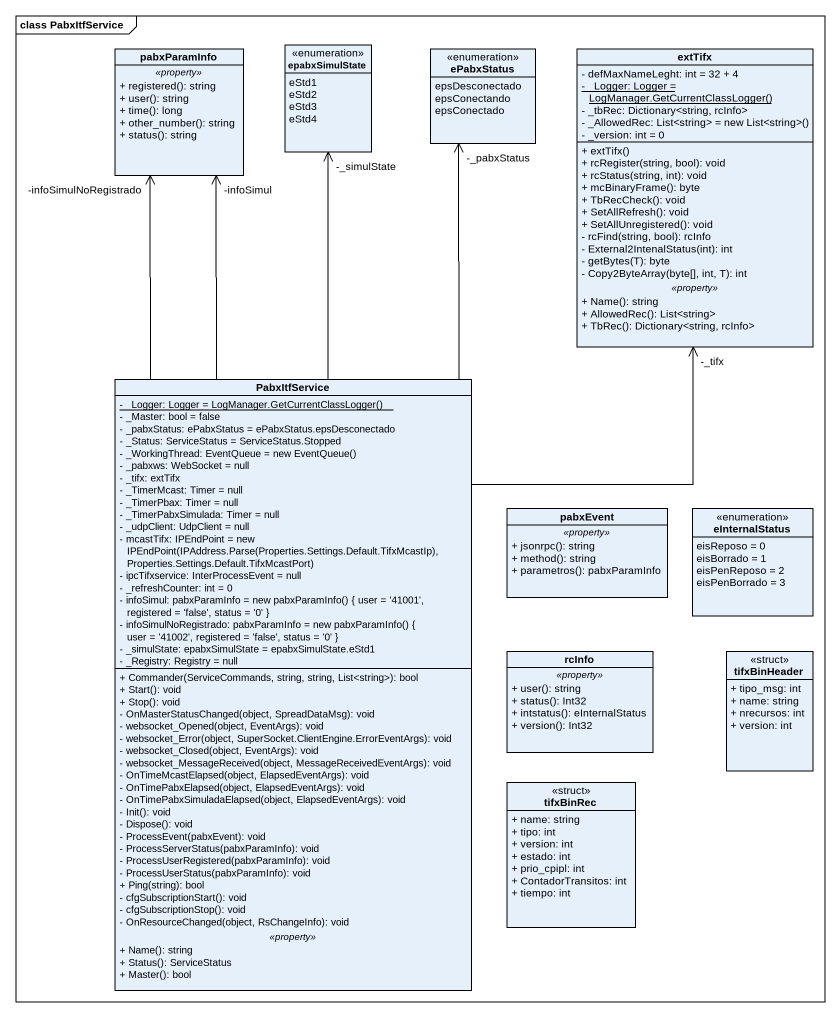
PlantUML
@startuml
mainframe class PabxItfService
hide circle
hide empty members
skinparam classAttributeIconSize 0
class pabxParamInfo {
  .. <<property>> ..
  + registered(): string
  + user(): string
  + time(): long
  + other_number(): string
  + status(): string
}
enum epabxSimulState {
  eStd1
  eStd2
  eStd3
  eStd4
}
enum ePabxStatus {
  epsDesconectado
  epsConectando
  epsConectado
}
class extTifx {
  - defMaxNameLeght: int = 32 + 4
  {static} {field} - _Logger: Logger = LogManager.GetCurrentClassLogger()
  - _tbRec: Dictionary<string, rcInfo>
  {field} - _AllowedRec: List<string> = new List<string>()
  - _version: int = 0
  --
  + extTifx()
  + rcRegister(string, bool): void
  + rcStatus(string, int): void
  + mcBinaryFrame(): byte
  + TbRecCheck(): void
  + SetAllRefresh(): void
  + SetAllUnregistered(): void
  - rcFind(string, bool): rcInfo
  - External2IntenalStatus(int): int
  - getBytes(T): byte
  - Copy2ByteArray(byte[], int, T): int
  .. <<property>> ..
  + Name(): string
  + AllowedRec(): List<string>
  + TbRec(): Dictionary<string, rcInfo>
}
class PabxItfService {
  {static} {field} - _Logger: Logger = LogManager.GetCurrentClassLogger()
  - _Master: bool = false
  - _pabxStatus: ePabxStatus = ePabxStatus.epsDesconectado
  - _Status: ServiceStatus = ServiceStatus.Stopped
  {field} - _WorkingThread: EventQueue = new EventQueue()
  - _pabxws: WebSocket = null
  - _tifx: extTifx
  - _TimerMcast: Timer = null
  - _TimerPbax: Timer = null
  - _TimerPabxSimulada: Timer = null
  - _udpClient: UdpClient = null
  {field} - mcastTifx: IPEndPoint = new IPEndPoint(IPAddress.Parse(Properties.Settings.Default.TifxMcastIp), Properties.Settings.Default.TifxMcastPort)
  - ipcTifxservice: InterProcessEvent = null
  - _refreshCounter: int = 0
  {field} - infoSimul: pabxParamInfo = new pabxParamInfo() { user = '41001', registered = 'false', status = '0' }
  {field} - infoSimulNoRegistrado: pabxParamInfo = new pabxParamInfo() { user = '41002', registered = 'false', status = '0' }
  - _simulState: epabxSimulState = epabxSimulState.eStd1
  - _Registry: Registry = null
  --
  + Commander(ServiceCommands, string, string, List<string>): bool
  + Start(): void
  + Stop(): void
  - OnMasterStatusChanged(object, SpreadDataMsg): void
  - websocket_Opened(object, EventArgs): void
  - websocket_Error(object, SuperSocket.ClientEngine.ErrorEventArgs): void
  - websocket_Closed(object, EventArgs): void
  - websocket_MessageReceived(object, MessageReceivedEventArgs): void
  - OnTimeMcastElapsed(object, ElapsedEventArgs): void
  - OnTimePabxElapsed(object, ElapsedEventArgs): void
  - OnTimePabxSimuladaElapsed(object, ElapsedEventArgs): void
  - Init(): void
  - Dispose(): void
  - ProcessEvent(pabxEvent): void
  - ProcessServerStatus(pabxParamInfo): void
  - ProcessUserRegistered(pabxParamInfo): void
  - ProcessUserStatus(pabxParamInfo): void
  + Ping(string): bool
  - cfgSubscriptionStart(): void
  - cfgSubscriptionStop(): void
  - OnResourceChanged(object, RsChangeInfo): void
  .. <<property>> ..
  + Name(): string
  + Status(): ServiceStatus
  + Master(): bool
}
class pabxEvent {
  .. <<property>> ..
  + jsonrpc(): string
  + method(): string
  + parametros(): pabxParamInfo
}
enum eInternalStatus {
  eisReposo = 0
  eisBorrado = 1
  eisPenReposo = 2
  eisPenBorrado = 3
}
class rcInfo {
  .. <<property>> ..
  + user(): string
  + status(): Int32
  + intstatus(): eInternalStatus
  + version(): Int32
}
class tifxBinHeader <<struct>> {
  + tipo_msg: int
  + name: string
  + nrecursos: int
  + version: int
}
class tifxBinRec <<struct>> {
  + name: string
  + tipo: int
  + version: int
  + estado: int
  + prio_cpipl: int
  + ContadorTransitos: int
  + tiempo: int
}
PabxItfService -up-> "-infoSimul" pabxParamInfo
PabxItfService -up-> "-infoSimulNoRegistrado" pabxParamInfo
PabxItfService -up-> "-_simulState" epabxSimulState
PabxItfService -up-> "-_pabxStatus" ePabxStatus
PabxItfService -up-> "-_tifx" extTifx
@enduml
